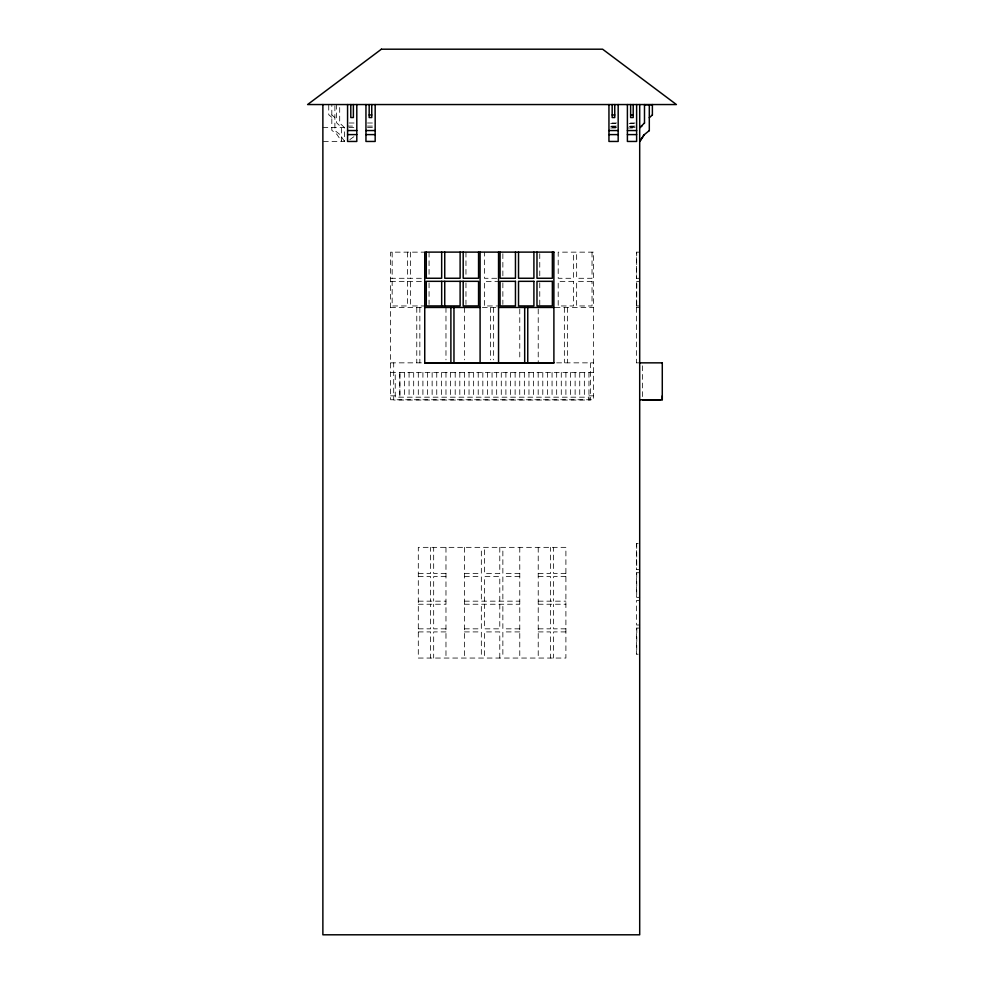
<?xml version="1.0" encoding="UTF-8"?>
<svg xmlns="http://www.w3.org/2000/svg" width="984" height="984" viewBox="0 0 984 984"><rect width="100%" height="100%" fill="white"/><g stroke="black" fill="none" stroke-linecap="round" stroke-linejoin="round"><path stroke-width="0.74" stroke-dasharray="4.92 3.69" d="M588.961 372.407L588.961 399.75L588.961 397.179L395.236 397.179L395.236 372.407M349.886 139.58L354.498 136.259M349.111 123L355.273 123M367.487 123L373.723 123M612.023 123L616.636 123M630.473 123L635.086 123M610.683 123.394L616.833 123.394M629.133 123.394L635.283 123.394M347.573 126.087L355.482 126.087M367.487 126.087L373.711 126.087M611.581 126.087L616.857 126.087M630.473 126.087L635.086 126.087M610.67 126.481L616.82 126.481M629.12 126.481L635.27 126.481M322.875 127.6L344.498 127.6L344.498 141.45L322.875 141.45M348.889 127.6L355.482 127.6M367.487 127.6L373.711 127.6M612.023 127.6L616.636 127.6M630.473 127.6L635.086 127.6M610.658 127.994L616.808 127.994M627.571 127.994L635.258 127.994M426.011 252.15L390.623 252.15L390.623 399.75L593.573 399.75L593.573 252.15L558.199 252.15L558.199 278.288L573.574 278.288L573.574 252.15M639.698 252.15L636.525 252.15L636.623 278.288L636.722 252.15M390.623 278.288L426.011 278.288M496.711 278.288L484.411 278.288L484.411 252.15M636.525 278.288L639.698 278.288M390.623 281.363L426.011 281.363M499.786 281.363L484.411 281.363L484.411 305.962L499.786 305.962M636.525 281.363L639.698 281.363M426.011 305.962L410.611 305.962L410.611 281.363M636.525 305.962L639.698 305.962M390.623 307.5L423.55 307.5M482.357 307.5L496.711 307.5M555.124 307.5L593.573 307.5M636.525 307.5L639.698 307.5M390.623 362.85L422.923 362.85M556.661 362.85L593.573 362.85M636.525 362.85L639.698 362.85M390.623 372.407L593.573 372.407M390.623 395.839L395.236 395.839M588.961 395.839L593.573 395.839M639.698 569.65L636.623 569.65L636.623 543.512L638.665 543.512M639.698 597.325L636.623 597.325L636.623 572.725L639.698 572.725M418.298 573.487L430.598 573.487L430.598 547.35M445.973 573.487L433.673 573.487L433.673 547.35M464.423 573.487L481.336 573.487L481.336 547.35M519.773 573.487L502.861 573.487L502.861 547.35M538.223 573.487L550.523 573.487L550.523 547.35M565.898 573.487L553.598 573.487L553.598 547.35M418.298 576.562L430.598 576.562L430.598 601.163M445.973 576.562L433.673 576.562L433.673 601.163M464.423 576.562L481.336 576.562L481.336 601.163M519.773 576.562L502.861 576.562L502.861 601.163M538.223 576.562L550.523 576.562L550.523 601.163M565.898 576.562L553.598 576.562L553.598 601.163M639.698 600.4L636.623 600.4L636.623 625L639.698 625M418.298 601.163L445.973 601.163M464.423 601.163L519.773 601.163M538.223 601.163L565.898 601.163M418.298 604.237L445.973 604.237M464.423 604.237L519.773 604.237M538.223 604.237L565.898 604.237M639.698 628.075L636.623 628.075L636.623 654.212L638.665 654.212M418.298 628.837L430.598 628.837L430.598 604.237M445.973 628.837L433.673 628.837L433.673 604.237M464.423 628.837L481.336 628.837L481.336 604.237M519.773 628.837L502.861 628.837L502.861 604.237M538.223 628.837L550.523 628.837L550.523 604.237M565.898 628.837L553.598 628.837L553.598 604.237M418.298 631.913L430.598 631.913L430.598 658.05M445.973 631.913L433.673 631.913L433.673 658.05M464.423 631.913L481.336 631.913L481.336 658.05M519.773 631.913L502.861 631.913L502.861 658.05M538.223 631.913L550.523 631.913L550.523 658.05M565.898 631.913L553.598 631.913L553.598 658.05M344.498 127.6L339.689 123L339.689 104.55M331.817 114.968L334.892 117.551M331.817 117.317L328.742 114.734L328.742 104.316M344.498 141.45L340.009 134.599L334.892 130.552L334.892 104.55M642.552 365.827L642.552 400.033M636.722 543.512L636.722 569.65M636.722 572.725L636.722 597.325M636.808 628.075L636.722 654.212M636.623 307.5L636.623 362.85M592.036 252.15L592.036 278.288L576.649 278.288L576.649 252.15M590.498 362.85L590.498 400.033L393.698 400.033L393.698 362.85M584.348 372.407L584.348 397.179M579.736 372.407L579.736 397.179M575.123 372.407L575.123 397.179M570.511 372.407L570.511 397.179M567.424 307.5L567.424 362.85M565.898 372.407L565.898 397.179M564.349 307.5L564.349 362.85M561.286 372.407L561.286 397.179M556.673 372.407L556.673 397.179M552.061 372.407L552.061 397.179M547.448 372.407L547.448 397.179M542.799 372.407L542.799 397.179M539.761 253.688L539.761 276.75M539.761 282.9L539.761 305.962M538.223 309.001L538.223 362.85M538.187 372.407L538.187 397.179M538.223 547.35L538.223 658.05M533.574 372.407L533.574 397.179M528.962 372.407L528.962 397.179M524.349 372.407L524.349 397.179M519.773 309.001L519.773 359.861M519.736 372.407L519.736 397.179M519.773 547.35L519.773 658.05M515.124 372.407L515.124 397.179M510.512 372.407L510.512 397.179M505.899 372.407L505.899 397.179M502.861 253.688L502.861 276.75M502.861 282.9L502.861 304.425M501.286 372.407L501.286 397.179M499.786 547.35L499.786 573.487L484.411 573.487L484.411 547.35M499.786 601.163L499.786 576.562L484.411 576.562L484.411 601.163M499.786 604.237L499.786 628.837L484.411 628.837L484.411 604.237M499.786 658.05L499.786 631.913L484.411 631.913L484.411 658.05M496.674 372.407L496.674 397.179M493.636 307.5L493.636 359.861M492.062 372.407L492.062 397.179M490.561 307.5L490.561 359.861M487.449 372.407L487.449 397.179M482.837 372.407L482.837 397.179M478.224 372.407L478.224 397.179M473.648 372.407L473.648 397.179M469.036 372.407L469.036 397.179M465.961 252.15L465.961 276.75M465.961 282.9L465.961 304.425M464.423 307.5L464.423 359.861M464.423 372.407L464.423 397.179M464.423 547.35L464.423 658.05M459.811 372.407L459.811 397.179M455.198 372.407L455.198 397.179M450.586 372.407L450.586 397.179M445.973 307.5L445.973 359.861M445.973 372.407L445.973 397.179M445.973 547.35L445.973 658.05M441.361 372.407L441.361 397.179M436.748 372.407L436.748 397.179M432.136 372.407L432.136 397.179M429.061 252.15L429.061 278.288M429.061 282.9L429.061 304.425M427.523 372.407L427.523 397.179M422.911 372.407L422.911 397.179M419.848 307.5L419.848 362.85M418.298 372.407L418.298 397.179M416.773 307.5L416.773 362.85M413.686 372.407L413.686 397.179M410.611 252.15L410.611 278.288M409.073 372.407L409.073 397.179M407.536 252.15L407.536 278.288M407.536 281.363L407.536 305.962L392.161 305.962L392.161 281.363M404.461 372.407L404.461 397.179M392.161 252.15L392.161 278.288M336.614 104.316L336.614 122.766L341.423 127.366L341.423 141.216L336.934 134.377L331.817 130.319L331.817 104.316M399.848 372.407L399.848 397.179L399.848 372.407M573.574 281.363L558.199 281.363L558.199 305.962L573.574 305.962L573.574 281.363M592.036 281.363L576.649 281.363L576.649 305.962L592.036 305.962L592.036 281.363M565.898 547.35L418.298 547.35L418.298 658.05L565.898 658.05L565.898 547.35M636.722 305.962L636.722 281.363L636.623 305.962"/><path stroke-width="1.48" d="M639.698 141.45L644.188 134.599M639.698 141.622L644.188 134.771L649.305 130.552M644.495 123L639.698 127.772M649.305 117.711L652.38 114.968M639.698 127.6L641.9 126.087M644.495 104.722L652.38 104.722M369.172 114.968L371.755 114.968M612.171 114.968L614.754 114.968M630.621 114.968L633.204 114.968M347.573 130.552L356.798 130.552M365.95 130.552L375.175 130.552M608.948 130.552L618.173 130.552M627.398 130.552L636.623 130.552M347.573 134.599L356.798 134.599M365.95 134.599L375.175 134.599M608.948 134.599L618.173 134.599M627.398 134.599L636.623 134.599M424.744 307.463L480.094 307.463M498.544 307.463L553.894 307.463M424.744 362.813L553.894 362.813M639.698 362.85L662.281 362.85M639.698 399.75L662.281 399.75L662.281 395.839M642.552 400.033L660.744 400.033M662.281 362.85L662.281 399.75M652.38 104.55L652.38 115.128M649.305 104.722L649.305 130.712M644.495 104.55L644.495 123.172M639.698 104.55L639.698 934.8L322.875 934.8L322.875 104.55M636.623 104.55L636.623 141.45L627.398 141.45L627.398 104.55M633.204 104.55L633.204 117.551L630.621 117.551L630.621 104.55M618.173 104.55L618.173 141.45L608.948 141.45L608.948 104.55M614.754 104.55L614.754 117.551L612.171 117.551L612.171 104.55M552.356 252.113L552.356 278.251L536.981 278.251L536.981 252.113M533.906 252.113L533.906 278.251L518.531 278.251L518.531 252.113M527.756 307.463L527.756 362.813M524.681 307.463L524.681 362.813M515.456 252.113L515.456 278.251L500.081 278.251L500.081 252.113M498.544 252.113L498.544 362.813M480.094 252.113L480.094 362.813M478.556 252.113L478.556 278.251L463.193 278.251L463.193 252.113M463.193 281.326L463.193 305.926L478.556 305.926L478.556 281.326L426.281 281.326L426.281 305.926L460.118 305.926L460.118 281.326M460.118 252.113L460.118 278.251L444.743 278.251L444.743 252.113M453.968 307.463L453.968 362.813M450.893 307.463L450.893 362.813M444.743 281.326L444.743 305.926M441.668 252.113L441.668 278.251L426.281 278.251L426.281 252.113M441.668 281.326L441.668 305.926M375.175 104.55L375.175 141.45L365.95 141.45L365.95 104.55M371.755 104.55L371.755 117.551L369.172 117.551L369.172 104.55M356.798 104.55L356.798 141.45L347.573 141.45L347.573 104.55M353.379 104.55L353.379 117.551L350.796 117.551L350.796 104.55M381.398 49.2L307.598 104.55L676.402 104.55L602.602 49.2L381.398 49.2M553.894 252.113L424.744 252.113L424.744 362.998L553.894 362.998L553.894 252.113M515.456 281.326L500.081 281.326L500.081 305.926L515.456 305.926L515.456 281.326M533.906 281.326L518.531 281.326L518.531 305.926L533.906 305.926L533.906 281.326M552.356 281.326L536.981 281.326L536.981 305.926L552.356 305.926L552.356 281.326"/></g></svg>
